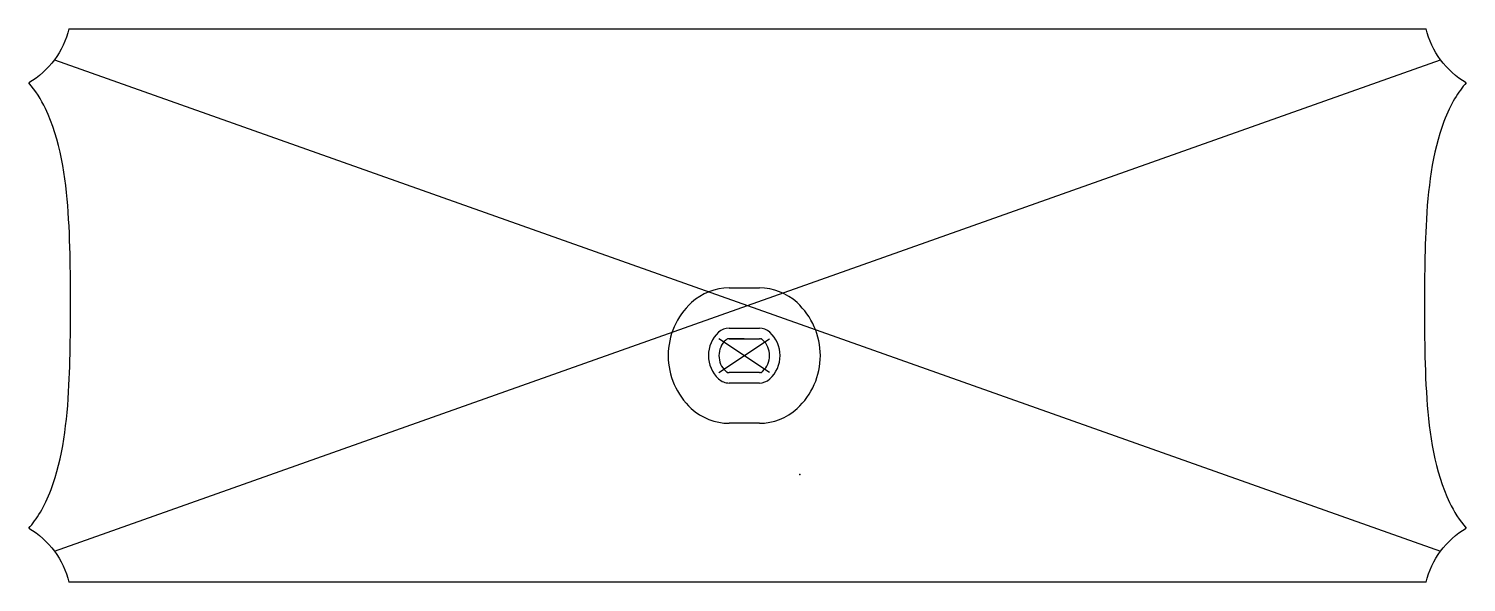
# Model space of a CAD drawing. Header units: centimetres. Extents: x -4.56 to 3.94, y -0.64 to 2.64.
import ezdxf

# ---------------------------------------------------------------- set-up
doc = ezdxf.new("R2010")
doc.units = ezdxf.units.CM
doc.header["$MEASUREMENT"] = 0
doc.layers.add('Joystick topper base_Sketch1', color=7, linetype='Continuous')
doc.layers.add('U-shaped Joystick Topper v8_Sketch1', color=7, linetype='Continuous')

# ---------------------------------------------------------------- blocks, each defined once
blk = doc.blocks.new('Joysticktopperbase')
at = {"layer": 'Joystick topper base_Sketch1'}
for p, q in [((-0.0892, 0.4), (0.0892, 0.4)), ((0.15, -0.1), (-0.15, 0.1)), ((-0.15, -0.1), (0.15, 0.1)), ((0, 0.1), (-0.1, 0.1)), ((-0.0892, 0.162), (0.0892, 0.162)), ((-0.0892, 0.1), (0.0892, 0.1)), ((0.0892, -0.1), (-0.0888, -0.1)), ((0.0892, -0.162), (-0.0888, -0.162)), ((0.0892, -0.4), (-0.0888, -0.4))]:
    blk.add_line(p, q, dxfattribs=at)
for centre, radius, start, end in [((-0.0892, 0.07), 0.33, 90, 132.5369), ((0.0892, 0.07), 0.33, 47.4631, 90), ((-0.025, 0), 0.425, 132.5369, 180), ((0.025, 0), 0.425, 0, 47.4631), ((-0.025, 0), 0.187, 132.5369, 180), ((-0.0892, 0.07), 0.092, 90, 132.5369), ((-0.025, 0), 0.125, 132.5369, 180), ((-0.0892, 0.07), 0.03, 90, 132.5369), ((0.0892, 0.07), 0.092, 47.4631, 90), ((0.0892, 0.07), 0.03, 47.4631, 90), ((0.025, 0), 0.125, 0, 47.4631), ((0.025, 0), 0.187, 0, 47.4631), ((-0.025, 0), 0.425, 180, 227.22638), ((-0.025, 0), 0.187, 180, 227.22638), ((-0.025, 0), 0.125, 180, 227.22638), ((0.025, 0), 0.125, 312.5369, 0), ((0.025, 0), 0.187, 312.5369, 0), ((0.025, 0), 0.425, 312.5369, 0), ((-0.0888, -0.069), 0.093, 227.22638, 270), ((-0.0888, -0.069), 0.031, 227.22638, 270), ((0.0892, -0.07), 0.03, 270, 312.5369), ((0.0892, -0.07), 0.092, 270, 312.5369), ((-0.0888, -0.069), 0.331, 227.22638, 270), ((0.0892, -0.07), 0.33, 270, 312.5369)]:
    blk.add_arc(centre, radius, start, end, dxfattribs=at)
for p in [(0.1, 0.1), (0, 0), (0, 0), (-0.1, -0.1), (0.1, -0.1)]:
    blk.add_point(p, dxfattribs=at)

msp = doc.modelspace()

# ---------------------------------------------------------------- linework, layer by layer
at = {"layer": 'U-shaped Joystick Topper v8_Sketch1'}
for p, q in [((-4.3232, 2.636, 2.53), (3.7032, 2.636, 2.53)), ((-4.4086, -0.4519, 2.53), (3.7886, 2.4519, 2.53)), ((-4.4086, 2.4519, 2.53), (3.7886, -0.4519, 2.53)), ((3.7032, -0.636, 2.53), (-4.3232, -0.636, 2.53))]:
    msp.add_line(p, q, dxfattribs=at)
at = {"layer": 'U-shaped Joystick Topper v8_Sketch1', "extrusion": (0, 1.30104e-16, -1)}
for centre, start, end in [((4.81, 2.75, -2.53), 193.17585, 240.02942), ((-4.19, 2.75, -2.53), 299.97075, 346.82415), ((4.81, -0.75, -2.53), 119.97075, 166.82415), ((-4.19, -0.75, -2.53), 13.17585, 60.02942)]:
    msp.add_arc(centre, 0.5, start, end, dxfattribs=at)
at = {"layer": 'U-shaped Joystick Topper v8_Sketch1'}
for points in [[(-4.5602, -0.3169, 2.53), (-4.5143, -0.2652, 2.53), (-4.4675, -0.1917, 2.53), (-4.3582, 0.0955, 2.53), (-4.3331, 0.3149, 2.53), (-4.3174, 0.626, 2.53), (-4.3151, 0.7283, 2.53), (-4.3133, 0.8807, 2.53), (-4.313, 0.9416, 2.53), (-4.313, 1.0122, 2.53), (-4.313, 1.0251, 2.53), (-4.3132, 1.0983, 2.53), (-4.3136, 1.1619, 2.53), (-4.3162, 1.3285, 2.53), (-4.3195, 1.4436, 2.53), (-4.3413, 1.7564, 2.53), (-4.3737, 1.9841, 2.53), (-4.4873, 2.2189, 2.53), (-4.52, 2.2716, 2.53), (-4.5602, 2.3169, 2.53)], [(3.9402, 2.3169, 2.53), (3.8943, 2.2652, 2.53), (3.8475, 2.1917, 2.53), (3.7382, 1.9045, 2.53), (3.7131, 1.6851, 2.53), (3.6974, 1.374, 2.53), (3.6951, 1.2717, 2.53), (3.6933, 1.1193, 2.53), (3.693, 1.0584, 2.53), (3.693, 0.9878, 2.53), (3.693, 0.9749, 2.53), (3.6932, 0.9017, 2.53), (3.6936, 0.8381, 2.53), (3.6962, 0.6715, 2.53), (3.6995, 0.5564, 2.53), (3.7213, 0.2436, 2.53), (3.7537, 0.0159, 2.53), (3.8673, -0.2189, 2.53), (3.9, -0.2716, 2.53), (3.9402, -0.3169, 2.53)]]:
    msp.add_open_spline(points, degree=3, knots=[0.000003, 0.000003, 0.000003, 0.000003, 0.207281, 0.207281, 0.572313, 0.572313, 0.736194, 0.736194, 0.837427, 0.837427, 0.860078, 0.860078, 0.965776, 0.965776, 1.149158, 1.149158, 1.495532, 1.495532, 1.600588, 1.600588, 1.600588, 1.600588], dxfattribs=at)
msp.add_point((0, 0, 2.53), dxfattribs=at)

# ---------------------------------------------------------------- block references
msp.add_blockref('Joysticktopperbase', (-0.3292, 0.7037, 1.0329))

doc.saveas('drawing.dxf')
